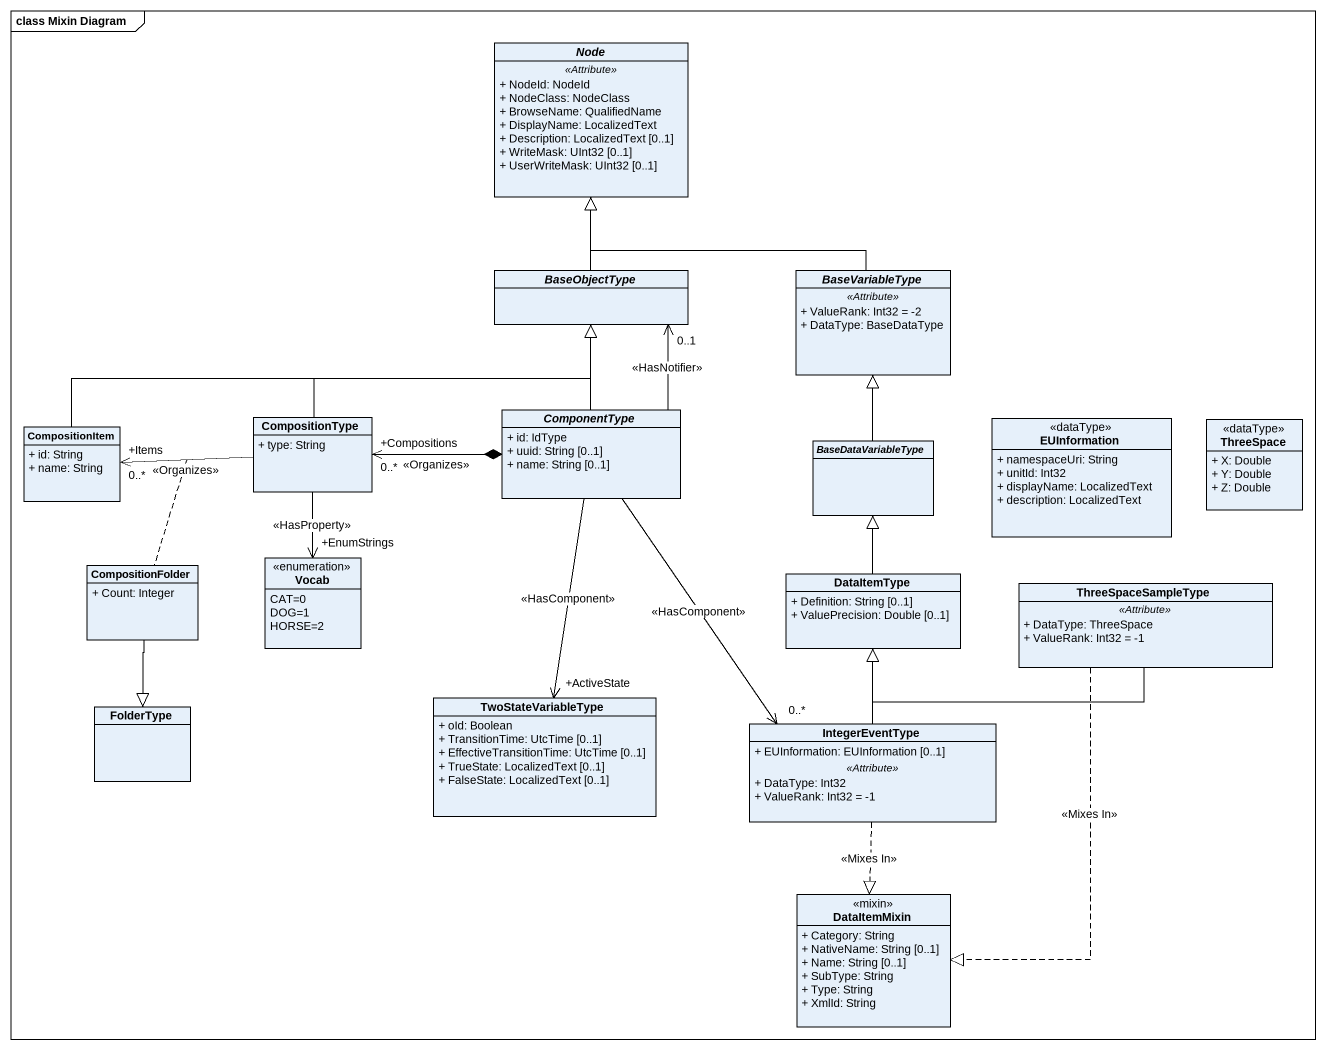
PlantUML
@startuml
mainframe class Mixin Diagram
hide circle
hide empty members
skinparam classAttributeIconSize 0
abstract class "Node" as Node_ {
  .. <<Attribute>> ..
  + NodeId: NodeId
  + NodeClass: NodeClass
  + BrowseName: QualifiedName
  + DisplayName: LocalizedText
  + Description: LocalizedText [0..1]
  + WriteMask: UInt32 [0..1]
  + UserWriteMask: UInt32 [0..1]
}
abstract class BaseObjectType
abstract class BaseVariableType {
  .. <<Attribute>> ..
  + ValueRank: Int32 = -2
  + DataType: BaseDataType
}
class CompositionItem {
  + id: String
  + name: String
}
class CompositionType {
  + type: String
}
abstract class ComponentType {
  + id: IdType
  + uuid: String [0..1]
  + name: String [0..1]
}
abstract class BaseDataVariableType
class EUInformation <<dataType>> {
  + namespaceUri: String
  + unitId: Int32
  + displayName: LocalizedText
  + description: LocalizedText
}
class ThreeSpace <<dataType>> {
  + X: Double
  + Y: Double
  + Z: Double
}
class CompositionFolder {
  + Count: Integer
}
enum Vocab {
  CAT=0
  DOG=1
  HORSE=2
}
class DataItemType {
  + Definition: String [0..1]
  + ValuePrecision: Double [0..1]
}
class ThreeSpaceSampleType {
  .. <<Attribute>> ..
  + DataType: ThreeSpace
  + ValueRank: Int32 = -1
}
class FolderType
class TwoStateVariableType {
  + oId: Boolean
  + TransitionTime: UtcTime [0..1]
  + EffectiveTransitionTime: UtcTime [0..1]
  + TrueState: LocalizedText [0..1]
  + FalseState: LocalizedText [0..1]
}
class IntegerEventType {
  + EUInformation: EUInformation [0..1]
  .. <<Attribute>> ..
  + DataType: Int32
  + ValueRank: Int32 = -1
}
class DataItemMixin <<mixin>> {
  + Category: String
  + NativeName: String [0..1]
  + Name: String [0..1]
  + SubType: String
  + Type: String
  + XmlId: String
}
BaseObjectType -up-|> Node_
BaseVariableType -up-|> Node_
CompositionItem -right-|> BaseObjectType
CompositionItem "+Items\n0..*" <-right- CompositionType : <<Organizes>>
(CompositionItem, CompositionType) .. CompositionFolder
CompositionType -right-|> BaseObjectType
CompositionType "+Compositions\n0..*" <-right-* ComponentType : <<Organizes>>
ComponentType -up-|> BaseObjectType
ComponentType -up-> "0..1" BaseObjectType : <<HasNotifier>>
BaseDataVariableType -up-|> BaseVariableType
CompositionFolder --|> FolderType
Vocab "+EnumStrings" <-up- CompositionType : <<HasProperty>>
DataItemType -up-|> BaseDataVariableType
ThreeSpaceSampleType -left-|> DataItemType
ThreeSpaceSampleType ..|> DataItemMixin : <<Mixes In>>
TwoStateVariableType "+ActiveState" <-up- ComponentType : <<HasComponent>>
IntegerEventType "0..*" <-up- ComponentType : <<HasComponent>>
IntegerEventType -up-|> DataItemType
IntegerEventType ..|> DataItemMixin : <<Mixes In>>
@enduml
